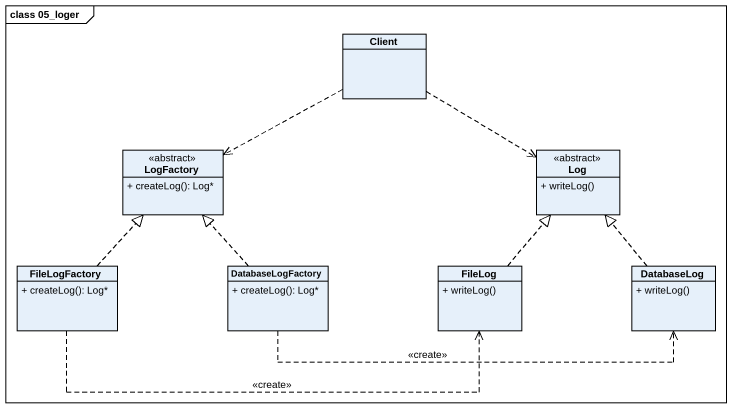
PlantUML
@startuml
mainframe class 05_loger
hide circle
hide empty members
skinparam classAttributeIconSize 0
class Client
class LogFactory <<abstract>> {
  + createLog(): Log*
}
class Log <<abstract>> {
  + writeLog()
}
class FileLogFactory {
  + createLog(): Log*
}
class DatabaseLogFactory {
  + createLog(): Log*
}
class FileLog {
  + writeLog()
}
class DatabaseLog {
  + writeLog()
}
Client .left.> LogFactory
Client .right.> Log
FileLogFactory .up.|> LogFactory
FileLogFactory .right.> FileLog : <<create>>
DatabaseLogFactory .up.|> LogFactory
DatabaseLogFactory .right.> DatabaseLog : <<create>>
FileLog .up.|> Log
DatabaseLog .up.|> Log
@enduml
